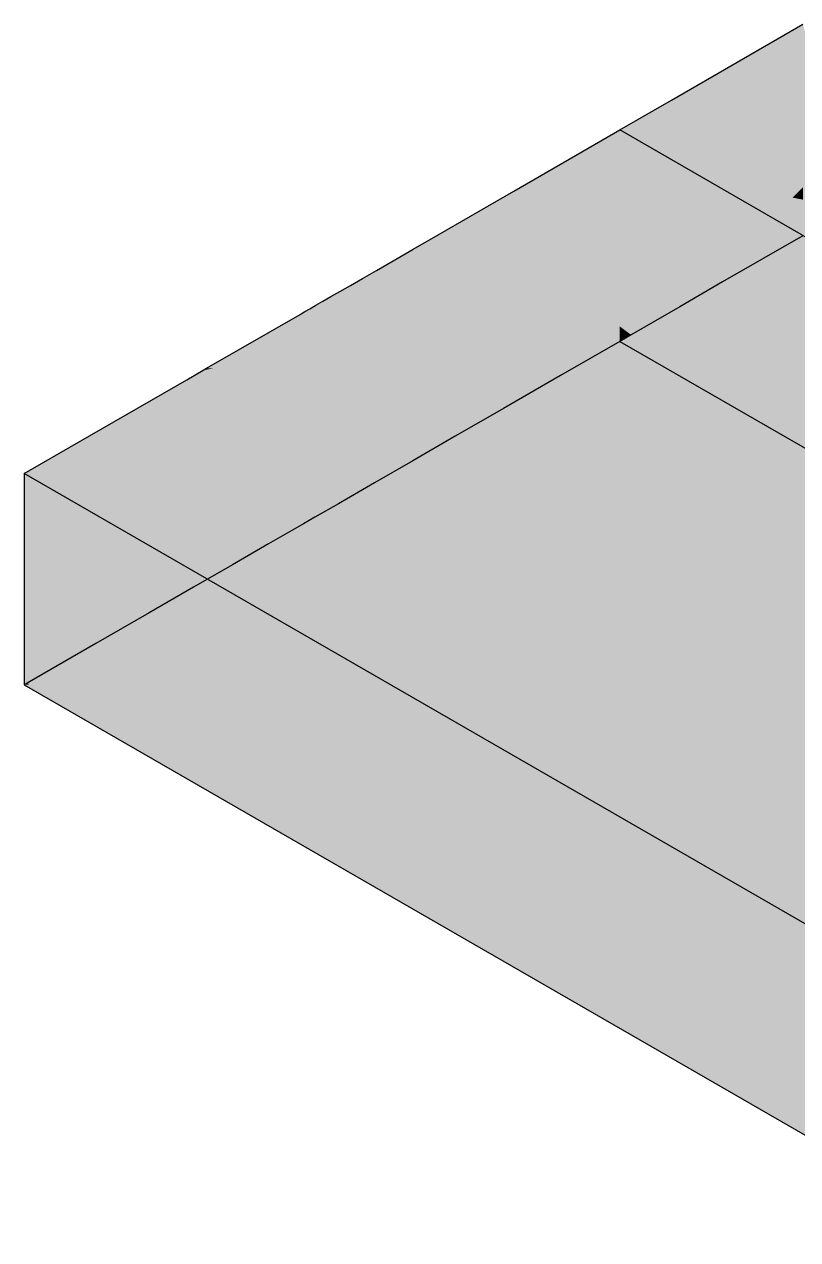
# Model space of a CAD drawing. Extents: x 0 to 297, y 0 to 210.
# Drawn here: x 195.61 to 219.49, y 142.01 to 179.56 of the extents above; entities that cross this region are included whole.
import ezdxf

# ---------------------------------------------------------------- set-up
doc = ezdxf.new("R2010")
doc.units = 0
doc.layers.add('SOMBRA', color=8, linetype='CONTINUOUS')
doc.layers.add('VISIBLE', color=7, linetype='CONTINUOUS')

msp = doc.modelspace()

# ---------------------------------------------------------------- linework, layer by layer
at = {"layer": 'SOMBRA', "color": 253}
for points in [[(218.0306, 177.2414), (215.5946, 177.2221), (219.6508, 179.5639)], [(218.0306, 177.2414), (219.6508, 179.5639), (219.6508, 178.2994)], [(218.0306, 177.2414), (219.6508, 178.2994), (219.6508, 177.2542)], [(218.0306, 177.2414), (214.7482, 175.0979), (213.9939, 175.2444)], [(218.0306, 177.2414), (213.9939, 176.298), (215.5946, 177.2221)], [(218.0306, 177.2414), (213.9939, 175.2444), (213.9939, 176.298)], [(214.7482, 175.0979), (219.6508, 177.2542), (219.6508, 176.4932)], [(214.7482, 175.0979), (218.0306, 177.2414), (219.6508, 177.2542)], [(212.6284, 175.5096), (213.9939, 176.298), (213.9939, 175.2444)], [(214.7482, 175.0979), (219.6508, 176.4932), (218.0069, 175.1665)], [(219.6508, 176.4932), (219.6508, 175.8625), (218.0069, 175.1665)], [(217.3064, 174.6011), (219.6508, 175.8625), (219.6508, 174.5235)], [(217.3064, 174.6011), (218.0069, 175.1665), (219.6508, 175.8625)], [(210.721, 174.4084), (212.6284, 175.5096), (213.9939, 175.2444)], [(210.721, 174.4084), (213.9939, 175.2444), (213.9939, 174.6053)], [(214.7482, 175.0979), (213.9939, 174.6053), (213.9939, 175.2444)], [(213.9939, 174.6053), (214.7482, 175.0979), (216.8712, 174.6857)], [(214.7482, 175.0979), (218.0069, 175.1665), (216.8712, 174.6857)], [(217.3064, 174.6011), (216.8712, 174.6857), (218.0069, 175.1665)], [(217.3064, 174.6011), (213.9939, 173.4674), (216.8712, 174.6857)], [(213.9939, 174.6053), (216.8712, 174.6857), (213.9939, 173.4674)], [(209.3839, 173.6363), (210.721, 174.4084), (212.5039, 173.6323)], [(210.721, 174.4084), (213.9939, 174.6053), (212.5039, 173.6323)], [(212.5039, 173.6323), (213.9939, 174.6053), (213.9939, 173.4674)], [(217.3064, 174.6011), (214.8438, 172.6137), (213.9939, 172.9837)], [(217.3064, 174.6011), (213.9939, 172.9837), (213.9939, 173.4674)], [(214.8438, 172.6137), (217.3064, 174.6011), (219.3262, 174.2089)], [(217.3064, 174.6011), (219.6508, 174.5235), (219.3262, 174.2089)], [(219.3262, 174.2089), (219.6508, 174.5235), (219.6508, 174.1459)], [(214.8438, 172.6137), (219.3262, 174.2089), (216.8014, 171.7616)], [(216.8014, 171.7616), (219.3262, 174.2089), (219.6508, 174.1459)], [(216.8014, 171.7616), (219.6508, 174.1459), (219.6508, 173.032)], [(208.3888, 173.0619), (209.3839, 173.6363), (210.8501, 172.5523)], [(209.3839, 173.6363), (212.5039, 173.6323), (210.8501, 172.5523)], [(210.8501, 172.5523), (212.5039, 173.6323), (213.4305, 173.2289)], [(212.5039, 173.6323), (213.9939, 173.4674), (213.4305, 173.2289)], [(210.8501, 172.5523), (213.4305, 173.2289), (211.2078, 172.2878)], [(211.2078, 172.2878), (213.4305, 173.2289), (213.9939, 172.9837)], [(213.4305, 173.2289), (213.9939, 173.4674), (213.9939, 172.9837)], [(207.6153, 172.6153), (208.3888, 173.0619), (209.5624, 171.7114)], [(208.3888, 173.0619), (210.8501, 172.5523), (209.5624, 171.7114)], [(211.2078, 172.2878), (213.9939, 172.9837), (213.9939, 171.9279)], [(214.8438, 172.6137), (213.9939, 171.9279), (213.9939, 172.9837)], [(216.8014, 171.7616), (219.6508, 173.032), (217.1714, 171.6005)], [(206.9934, 172.2562), (207.6153, 172.6153), (208.4603, 171.1246)], [(207.6153, 172.6153), (209.5624, 171.7114), (209.0388, 171.3695)], [(207.6153, 172.6153), (209.0388, 171.3695), (208.4603, 171.1246)], [(209.5624, 171.7114), (210.8501, 172.5523), (211.2078, 172.2878)], [(213.9939, 170.228), (214.8438, 172.6137), (216.8014, 171.7616)], [(213.9939, 170.228), (213.9939, 171.9279), (214.8438, 172.6137)], [(206.4802, 171.9599), (206.9934, 172.2562), (207.5331, 170.732)], [(206.9934, 172.2562), (208.4603, 171.1246), (207.5331, 170.732)], [(209.5624, 171.7114), (211.2078, 172.2878), (209.6387, 171.6235)], [(209.6387, 171.6235), (211.2078, 172.2878), (212.8946, 171.0407)], [(211.2078, 172.2878), (213.9939, 171.9279), (212.8946, 171.0407)], [(205.6768, 171.4961), (206.0476, 171.7101), (206.1396, 170.142)], [(206.0476, 171.7101), (206.4802, 171.9599), (206.7763, 170.4116)], [(206.0476, 171.7101), (206.7763, 170.4116), (206.1396, 170.142)], [(206.4802, 171.9599), (207.5331, 170.732), (206.7763, 170.4116)], [(209.5624, 171.7114), (209.6387, 171.6235), (209.0388, 171.3695)], [(212.8946, 171.0407), (213.9939, 171.9279), (213.9939, 170.228)], [(213.9939, 170.228), (216.8014, 171.7616), (215.8456, 170.8351)], [(216.8014, 171.7616), (217.1714, 171.6005), (215.8456, 170.8351)], [(205.0732, 171.1476), (205.355, 171.3103), (205.1032, 169.7032)], [(205.355, 171.3103), (205.5896, 169.9091), (205.1032, 169.7032)], [(205.355, 171.3103), (205.6768, 171.4961), (205.5896, 169.9091)], [(205.6768, 171.4961), (206.1396, 170.142), (205.5896, 169.9091)], [(208.4603, 171.1246), (209.0388, 171.3695), (208.5152, 171.0276)], [(208.5152, 171.0276), (209.6387, 171.6235), (211.2785, 169.7365)], [(208.5152, 171.0276), (209.0388, 171.3695), (209.6387, 171.6235)], [(209.6387, 171.6235), (212.8946, 171.0407), (211.2785, 169.7365)], [(204.8256, 171.0047), (204.6634, 169.517), (204.257, 169.3449)], [(204.609, 170.8796), (204.8256, 171.0047), (204.257, 169.3449)], [(205.0732, 171.1476), (205.1032, 169.7032), (204.6634, 169.517)], [(204.8256, 171.0047), (205.0732, 171.1476), (204.6634, 169.517)], [(207.5331, 170.732), (208.4603, 171.1246), (208.5152, 171.0276)], [(207.5331, 170.732), (208.5152, 171.0276), (207.6326, 170.4512)], [(207.6326, 170.4512), (208.5152, 171.0276), (209.8847, 168.6116)], [(208.5152, 171.0276), (211.2785, 169.7365), (209.8847, 168.6116)], [(211.2785, 169.7365), (212.8946, 171.0407), (213.9939, 170.228)], [(202.2649, 169.1494), (201.2367, 168.9326), (204.1237, 170.5994)], [(202.2649, 169.1494), (204.1237, 170.5994), (203.8979, 170.3405)], [(204.1237, 170.5994), (202.7395, 168.7024), (202.3115, 168.5212)], [(204.1623, 170.6217), (203.1275, 168.8667), (202.7395, 168.7024)], [(204.1237, 170.5994), (204.1623, 170.6217), (202.7395, 168.7024)], [(204.2706, 170.6842), (203.5002, 169.0245), (203.1275, 168.8667)], [(204.1623, 170.6217), (204.2706, 170.6842), (203.1275, 168.8667)], [(204.4229, 170.7722), (203.8728, 169.1823), (203.5002, 169.0245)], [(204.2706, 170.6842), (204.4229, 170.7722), (203.5002, 169.0245)], [(204.609, 170.8796), (204.257, 169.3449), (203.8728, 169.1823)], [(204.4229, 170.7722), (204.609, 170.8796), (203.8728, 169.1823)], [(206.7763, 170.4116), (207.5331, 170.732), (207.6326, 170.4512)], [(213.9939, 170.228), (215.8456, 170.8351), (214.3448, 169.9686)], [(203.8979, 170.3405), (202.3115, 168.5212), (201.7958, 168.3029)], [(202.2649, 169.1494), (203.8979, 170.3405), (203.5038, 169.9584)], [(205.5896, 169.9091), (206.1396, 170.142), (206.1772, 169.5008)], [(206.1396, 170.142), (206.7763, 170.4116), (206.8647, 169.9497)], [(206.1396, 170.142), (206.8647, 169.9497), (206.1772, 169.5008)], [(206.7763, 170.4116), (207.6326, 170.4512), (206.8647, 169.9497)], [(206.8647, 169.9497), (207.6326, 170.4512), (208.6397, 167.6068)], [(207.6326, 170.4512), (209.8847, 168.6116), (208.6397, 167.6068)], [(211.2785, 169.7365), (213.9939, 170.228), (213.9939, 169.766)], [(213.9939, 170.228), (214.3448, 169.9686), (213.9939, 169.766)], [(203.5038, 169.9584), (201.7958, 168.3029), (201.0734, 167.997)], [(202.2649, 169.1494), (203.5038, 169.9584), (203.0955, 169.629)], [(205.1032, 169.7032), (205.5896, 169.9091), (205.5444, 169.0875)], [(205.5896, 169.9091), (206.1772, 169.5008), (205.5444, 169.0875)], [(206.1772, 169.5008), (206.8647, 169.9497), (207.4903, 166.6792)], [(206.8647, 169.9497), (208.6397, 167.6068), (207.4903, 166.6792)], [(211.2785, 169.7365), (213.9939, 169.766), (212.1686, 168.7122)], [(203.0955, 169.629), (201.0734, 167.997), (199.7173, 167.4229)], [(202.2649, 169.1494), (203.0955, 169.629), (202.6802, 169.3577)], [(204.257, 169.3449), (204.6634, 169.517), (204.3613, 168.3149)], [(204.6634, 169.517), (204.9454, 168.6964), (204.3613, 168.3149)], [(204.6634, 169.517), (205.1032, 169.7032), (204.9454, 168.6964)], [(205.1032, 169.7032), (205.5444, 169.0875), (204.9454, 168.6964)], [(205.5444, 169.0875), (206.1772, 169.5008), (206.3947, 165.795)], [(206.1772, 169.5008), (207.4903, 166.6792), (206.3947, 165.795)], [(209.8847, 168.6116), (211.2785, 169.7365), (212.1686, 168.7122)], [(197.286, 166.6516), (202.6802, 169.3577), (199.7173, 167.4229)], [(202.2649, 169.1494), (197.286, 166.6516), (200.6243, 168.579)], [(202.2649, 169.1494), (201.4625, 168.9344), (201.2367, 168.9326)], [(202.2649, 169.1494), (201.8566, 169.0075), (201.4625, 168.9344)], [(203.5002, 169.0245), (203.1549, 167.5271), (202.4753, 167.0833)], [(203.1275, 168.8667), (203.5002, 169.0245), (202.4753, 167.0833)], [(203.8728, 169.1823), (203.7724, 167.9303), (203.1549, 167.5271)], [(203.5002, 169.0245), (203.8728, 169.1823), (203.1549, 167.5271)], [(204.257, 169.3449), (204.3613, 168.3149), (203.7724, 167.9303)], [(203.8728, 169.1823), (204.257, 169.3449), (203.7724, 167.9303)], [(204.9454, 168.6964), (205.5444, 169.0875), (205.3156, 164.9242)], [(205.5444, 169.0875), (206.3947, 165.795), (205.3156, 164.9242)], [(201.8566, 169.0075), (200.6243, 168.579), (201.1345, 168.8736)], [(202.7395, 168.7024), (201.6787, 166.5631), (200.6606, 165.8982)], [(202.3115, 168.5212), (202.7395, 168.7024), (200.6606, 165.8982)], [(201.4625, 168.9344), (201.1345, 168.8736), (201.2367, 168.9326)], [(203.1275, 168.8667), (202.4753, 167.0833), (201.6787, 166.5631)], [(202.7395, 168.7024), (203.1275, 168.8667), (201.6787, 166.5631)], [(204.9454, 168.6964), (204.5815, 164.3317), (204.2297, 164.1286)], [(204.3613, 168.3149), (204.9454, 168.6964), (204.2297, 164.1286)], [(204.9454, 168.6964), (205.3156, 164.9242), (204.5815, 164.3317)], [(209.8847, 168.6116), (212.1686, 168.7122), (210.4049, 167.6939)], [(201.0734, 167.997), (201.7958, 168.3029), (196.537, 163.2054)], [(201.7958, 168.3029), (199.1827, 164.9331), (196.537, 163.2054)], [(202.3115, 168.5212), (200.6606, 165.8982), (199.1827, 164.9331)], [(201.7958, 168.3029), (202.3115, 168.5212), (199.1827, 164.9331)], [(204.3613, 168.3149), (204.2297, 164.1286), (203.1529, 163.507)], [(203.7724, 167.9303), (204.3613, 168.3149), (203.1529, 163.507)], [(208.6397, 167.6068), (209.8847, 168.6116), (210.4049, 167.6939)], [(199.7173, 167.4229), (201.0734, 167.997), (195.6091, 163.5872)], [(201.0734, 167.997), (196.537, 163.2054), (195.6091, 162.5995)], [(201.0734, 167.997), (195.6091, 162.5995), (195.6091, 163.5872)], [(203.7724, 167.9303), (203.1529, 163.507), (202.036, 162.8621)], [(203.1549, 167.5271), (203.7724, 167.9303), (202.036, 162.8621)], [(203.1549, 167.5271), (202.036, 162.8621), (200.8293, 162.1654)], [(202.4753, 167.0833), (203.1549, 167.5271), (200.8293, 162.1654)], [(207.4903, 166.6792), (208.6397, 167.6068), (208.9137, 166.8329)], [(208.6397, 167.6068), (210.4049, 167.6939), (208.9137, 166.8329)], [(199.7173, 167.4229), (195.6091, 163.5872), (195.6091, 164.7401)], [(197.286, 166.6516), (199.7173, 167.4229), (195.6091, 165.6835)], [(199.7173, 167.4229), (195.6091, 164.7401), (195.6091, 165.6835)], [(202.4753, 167.0833), (200.8293, 162.1654), (199.462, 161.376)], [(201.6787, 166.5631), (202.4753, 167.0833), (199.462, 161.376)], [(207.4903, 166.6792), (208.9137, 166.8329), (207.6054, 166.0776)], [(201.6787, 166.5631), (199.462, 161.376), (197.8202, 160.4281)], [(200.6606, 165.8982), (201.6787, 166.5631), (197.8202, 160.4281)], [(206.3947, 165.795), (207.4903, 166.6792), (207.6054, 166.0776)], [(206.3947, 165.795), (207.6054, 166.0776), (206.4183, 165.3922)], [(200.6606, 165.8982), (197.8202, 160.4281), (195.6962, 159.2018)], [(199.1827, 164.9331), (200.6606, 165.8982), (195.6962, 159.2018)], [(205.3156, 164.9242), (206.3947, 165.795), (206.4183, 165.3922)], [(205.3156, 164.9242), (206.4183, 165.3922), (205.306, 164.75)], [(199.1827, 164.9331), (195.6962, 159.2018), (195.6091, 159.1515)], [(199.1827, 164.9331), (195.6091, 159.1515), (195.6091, 160.835)], [(196.537, 163.2054), (199.1827, 164.9331), (195.6091, 160.835)], [(205.3156, 164.9242), (205.306, 164.75), (204.5815, 164.3317)], [(196.537, 163.2054), (195.6091, 160.835), (195.6091, 162.306)], [(196.537, 163.2054), (195.6091, 162.306), (195.6091, 162.5995)]]:
    msp.add_solid(points, dxfattribs=at)
at = {"layer": 'SOMBRA', "color": 254}
for points in [[(221.2515, 173.9561), (219.6508, 179.5639), (215.5946, 177.2221)], [(219.6508, 173.032), (215.5946, 177.2221), (213.9939, 176.298)], [(219.6508, 173.032), (221.2515, 173.9561), (215.5946, 177.2221)], [(232.1072, 164.2635), (213.9939, 176.298), (212.6284, 175.5096)], [(232.1072, 164.2635), (232.4258, 165.6563), (213.9939, 176.298)], [(231.6621, 162.318), (212.6284, 175.5096), (210.721, 174.4084)], [(231.6621, 162.318), (232.1072, 164.2635), (212.6284, 175.5096)], [(231.3501, 160.9541), (210.721, 174.4084), (209.3839, 173.6363)], [(231.3501, 160.9541), (231.6621, 162.318), (210.721, 174.4084)], [(231.118, 159.9392), (209.3839, 173.6363), (208.3888, 173.0619)], [(231.118, 159.9392), (231.3501, 160.9541), (209.3839, 173.6363)], [(230.9375, 159.1502), (208.3888, 173.0619), (207.6153, 172.6153)], [(230.9375, 159.1502), (231.118, 159.9392), (208.3888, 173.0619)], [(230.7924, 158.5159), (207.6153, 172.6153), (206.9934, 172.2562)], [(230.7924, 158.5159), (230.9375, 159.1502), (207.6153, 172.6153)], [(230.6726, 157.9924), (206.9934, 172.2562), (206.4802, 171.9599)], [(230.6726, 157.9924), (230.7924, 158.5159), (206.9934, 172.2562)], [(230.4852, 157.173), (206.0476, 171.7101), (205.6768, 171.4961)], [(230.5717, 157.5511), (206.4802, 171.9599), (206.0476, 171.7101)], [(230.4852, 157.173), (230.5717, 157.5511), (206.0476, 171.7101)], [(230.5717, 157.5511), (230.6726, 157.9924), (206.4802, 171.9599)], [(230.3443, 156.5573), (205.355, 171.3103), (205.0732, 171.1476)], [(230.4101, 156.8447), (205.6768, 171.4961), (205.355, 171.3103)], [(230.3443, 156.5573), (230.4101, 156.8447), (205.355, 171.3103)], [(230.4101, 156.8447), (230.4852, 157.173), (205.6768, 171.4961)], [(230.236, 156.0839), (204.8256, 171.0047), (204.609, 170.8796)], [(230.2866, 156.3048), (205.0732, 171.1476), (204.8256, 171.0047)], [(230.236, 156.0839), (230.2866, 156.3048), (204.8256, 171.0047)], [(230.2866, 156.3048), (230.3443, 156.5573), (205.0732, 171.1476)], [(229.4491, 152.6442), (204.1237, 170.5994), (201.2367, 168.9326)], [(230.1228, 155.5888), (204.1623, 170.6217), (204.1237, 170.5994)], [(229.4491, 152.6442), (230.1228, 155.5888), (204.1237, 170.5994)], [(230.1318, 155.6282), (204.2706, 170.6842), (204.1623, 170.6217)], [(230.1228, 155.5888), (230.1318, 155.6282), (204.1623, 170.6217)], [(230.1571, 155.7387), (204.4229, 170.7722), (204.2706, 170.6842)], [(230.1318, 155.6282), (230.1571, 155.7387), (204.2706, 170.6842)], [(230.1926, 155.894), (204.609, 170.8796), (204.4229, 170.7722)], [(230.1571, 155.7387), (230.1926, 155.894), (204.4229, 170.7722)], [(230.1926, 155.894), (230.236, 156.0839), (204.609, 170.8796)], [(229.3062, 152.0195), (201.1345, 168.8736), (200.6243, 168.579)], [(229.4253, 152.5399), (201.2367, 168.9326), (201.1345, 168.8736)], [(229.3062, 152.0195), (229.4253, 152.5399), (201.1345, 168.8736)], [(229.4253, 152.5399), (229.4491, 152.6442), (201.2367, 168.9326)], [(229.3062, 152.0195), (200.6243, 168.579), (197.286, 166.6516)], [(197.286, 166.6516), (195.6091, 165.6835), (225.3076, 148.5371)], [(229.3062, 152.0195), (197.286, 166.6516), (226.9845, 149.5052)], [(197.286, 166.6516), (225.3076, 148.5371), (226.9845, 149.5052)]]:
    msp.add_solid(points, dxfattribs=at)
at = {"layer": 'SOMBRA', "color": 252}
for points in [[(225.3076, 169.766), (217.1714, 171.6005), (219.6508, 173.032)], [(222.8283, 168.3345), (215.8456, 170.8351), (217.1714, 171.6005)], [(225.3076, 169.766), (222.8283, 168.3345), (217.1714, 171.6005)], [(221.5025, 167.5691), (214.3448, 169.9686), (215.8456, 170.8351)], [(222.8283, 168.3345), (221.5025, 167.5691), (215.8456, 170.8351)], [(228.0889, 161.6282), (212.1686, 168.7122), (213.9939, 169.766)], [(220.0016, 166.7026), (213.9939, 169.766), (214.3448, 169.9686)], [(220.0016, 166.7026), (219.6508, 166.5), (213.9939, 169.766)], [(221.5025, 167.5691), (220.0016, 166.7026), (214.3448, 169.9686)], [(224.8642, 161.3823), (210.4049, 167.6939), (212.1686, 168.7122)], [(228.0889, 161.6282), (224.8642, 161.3823), (212.1686, 168.7122)], [(221.7484, 161.1447), (208.9137, 166.8329), (210.4049, 167.6939)], [(224.8642, 161.3823), (221.7484, 161.1447), (210.4049, 167.6939)], [(219.1139, 160.9439), (207.6054, 166.0776), (208.9137, 166.8329)], [(221.7484, 161.1447), (219.1139, 160.9439), (208.9137, 166.8329)], [(216.8025, 160.7676), (206.4183, 165.3922), (207.6054, 166.0776)], [(219.1139, 160.9439), (216.8025, 160.7676), (207.6054, 166.0776)], [(200.307, 162.0278), (195.6091, 165.6835), (195.6091, 164.7401)], [(225.3076, 147.5937), (195.6091, 165.6835), (200.307, 162.0278)], [(225.3076, 147.5937), (225.3076, 148.5371), (195.6091, 165.6835)], [(214.7054, 160.6077), (205.306, 164.75), (206.4183, 165.3922)], [(216.8025, 160.7676), (214.7054, 160.6077), (206.4183, 165.3922)], [(206.0481, 157.5603), (195.6091, 164.7401), (195.6091, 163.5872)], [(206.0481, 157.5603), (200.307, 162.0278), (195.6091, 164.7401)], [(212.7403, 160.4578), (204.5815, 164.3317), (205.306, 164.75)], [(214.7054, 160.6077), (212.7403, 160.4578), (205.306, 164.75)], [(211.4602, 160.3602), (204.2297, 164.1286), (204.5815, 164.3317)], [(212.7403, 160.4578), (211.4602, 160.3602), (204.5815, 164.3317)], [(210.8389, 160.3129), (203.1529, 163.507), (204.2297, 164.1286)], [(211.4602, 160.3602), (210.8389, 160.3129), (204.2297, 164.1286)], [(210.9665, 153.7329), (195.6091, 163.5872), (195.6091, 162.5995)], [(210.9665, 153.7329), (206.0481, 157.5603), (195.6091, 163.5872)], [(208.9365, 160.1678), (202.036, 162.8621), (203.1529, 163.507)], [(210.8389, 160.3129), (208.9365, 160.1678), (203.1529, 163.507)], [(206.9632, 160.0173), (200.8293, 162.1654), (202.036, 162.8621)], [(208.9365, 160.1678), (206.9632, 160.0173), (202.036, 162.8621)], [(212.4278, 152.5957), (195.6091, 162.5995), (195.6091, 162.306)], [(212.4278, 152.5957), (210.9665, 153.7329), (195.6091, 162.5995)], [(219.7529, 146.8956), (195.6091, 162.306), (195.6091, 160.835)], [(219.7529, 146.8956), (212.4278, 152.5957), (195.6091, 162.306)], [(204.8313, 159.8548), (199.462, 161.376), (200.8293, 162.1654)], [(225.3076, 146.4408), (200.307, 162.0278), (206.0481, 157.5603)], [(225.3076, 146.4408), (225.3076, 147.5937), (200.307, 162.0278)], [(206.9632, 160.0173), (204.8313, 159.8548), (200.8293, 162.1654)], [(202.4159, 159.6706), (197.8202, 160.4281), (199.462, 161.376)], [(204.8313, 159.8548), (202.4159, 159.6706), (199.462, 161.376)], [(240.1034, 150.5475), (219.1139, 160.9439), (221.7484, 161.1447)], [(225.3076, 142.5731), (195.6091, 160.835), (195.6091, 159.1515)], [(225.3076, 142.5731), (219.7529, 146.8956), (195.6091, 160.835)], [(237.3039, 148.9312), (214.7054, 160.6077), (216.8025, 160.7676)], [(238.6122, 149.6865), (216.8025, 160.7676), (219.1139, 160.9439)], [(238.6122, 149.6865), (237.3039, 148.9312), (216.8025, 160.7676)], [(240.1034, 150.5475), (238.6122, 149.6865), (219.1139, 160.9439)], [(199.5154, 159.4494), (195.6962, 159.2018), (197.8202, 160.4281)], [(202.4159, 159.6706), (199.5154, 159.4494), (197.8202, 160.4281)], [(235.0045, 147.6036), (211.4602, 160.3602), (212.7403, 160.4578)], [(236.1168, 148.2458), (212.7403, 160.4578), (214.7054, 160.6077)], [(236.1168, 148.2458), (235.0045, 147.6036), (212.7403, 160.4578)], [(237.3039, 148.9312), (236.1168, 148.2458), (214.7054, 160.6077)], [(231.7345, 145.7156), (204.8313, 159.8548), (206.9632, 160.0173)], [(232.8514, 146.3605), (206.9632, 160.0173), (208.9365, 160.1678)], [(232.8514, 146.3605), (231.7345, 145.7156), (206.9632, 160.0173)], [(233.9282, 146.9822), (208.9365, 160.1678), (210.8389, 160.3129)], [(233.9282, 146.9822), (232.8514, 146.3605), (208.9365, 160.1678)], [(234.2799, 147.1853), (210.8389, 160.3129), (211.4602, 160.3602)], [(234.2799, 147.1853), (233.9282, 146.9822), (210.8389, 160.3129)], [(235.0045, 147.6036), (234.2799, 147.1853), (211.4602, 160.3602)], [(229.1605, 144.2296), (199.5154, 159.4494), (202.4159, 159.6706)], [(230.5277, 145.0189), (202.4159, 159.6706), (204.8313, 159.8548)], [(230.5277, 145.0189), (229.1605, 144.2296), (202.4159, 159.6706)], [(231.7345, 145.7156), (230.5277, 145.0189), (204.8313, 159.8548)], [(199.5154, 159.4494), (195.763, 159.1633), (195.6962, 159.2018)], [(227.5187, 143.2817), (195.763, 159.1633), (199.5154, 159.4494)], [(229.1605, 144.2296), (227.5187, 143.2817), (199.5154, 159.4494)], [(195.763, 159.1633), (195.6091, 159.1515), (195.6962, 159.2018)], [(225.3947, 142.0554), (195.6091, 159.1515), (195.763, 159.1633)], [(225.3947, 142.0554), (225.3076, 142.0051), (195.6091, 159.1515)], [(225.3076, 142.5731), (195.6091, 159.1515), (225.3076, 142.0051)], [(227.5187, 143.2817), (225.3947, 142.0554), (195.763, 159.1633)], [(225.3076, 145.453), (206.0481, 157.5603), (210.9665, 153.7329)], [(225.3076, 145.453), (225.3076, 146.4408), (206.0481, 157.5603)], [(225.3076, 145.1596), (210.9665, 153.7329), (212.4278, 152.5957)], [(225.3076, 145.1596), (225.3076, 145.453), (210.9665, 153.7329)], [(225.3076, 143.6886), (212.4278, 152.5957), (219.7529, 146.8956)], [(225.3076, 143.6886), (225.3076, 145.1596), (212.4278, 152.5957)]]:
    msp.add_solid(points, dxfattribs=at)
at = {"layer": 'VISIBLE'}
for p, q in [((215.5946, 177.2221), (219.6508, 179.5639)), ((213.9939, 176.298), (215.5946, 177.2221)), ((212.6284, 175.5096), (213.9939, 176.298)), ((232.4258, 165.6563), (213.9939, 176.298)), ((210.721, 174.4084), (212.6284, 175.5096)), ((209.3839, 173.6363), (210.721, 174.4084)), ((208.3888, 173.0619), (209.3839, 173.6363)), ((207.6153, 172.6153), (208.3888, 173.0619)), ((219.6508, 173.032), (217.1714, 171.6005)), ((206.9934, 172.2562), (207.6153, 172.6153)), ((206.4802, 171.9599), (206.9934, 172.2562)), ((205.6768, 171.4961), (206.0476, 171.7101)), ((206.0476, 171.7101), (206.4802, 171.9599)), ((205.0732, 171.1476), (205.355, 171.3103)), ((205.355, 171.3103), (205.6768, 171.4961)), ((217.1714, 171.6005), (215.8456, 170.8351)), ((204.609, 170.8796), (204.8256, 171.0047)), ((204.8256, 171.0047), (205.0732, 171.1476)), ((201.2367, 168.9326), (204.1237, 170.5994)), ((204.1237, 170.5994), (204.1623, 170.6217)), ((204.1623, 170.6217), (204.2706, 170.6842)), ((204.2706, 170.6842), (204.4229, 170.7722)), ((204.4229, 170.7722), (204.609, 170.8796)), ((215.8456, 170.8351), (214.3448, 169.9686)), ((213.9939, 169.766), (212.1686, 168.7122)), ((214.3448, 169.9686), (213.9939, 169.766)), ((213.9939, 169.766), (228.0889, 161.6282)), ((200.6243, 168.579), (201.1345, 168.8736)), ((201.1345, 168.8736), (201.2367, 168.9326)), ((212.1686, 168.7122), (210.4049, 167.6939)), ((197.286, 166.6516), (200.6243, 168.579)), ((210.4049, 167.6939), (208.9137, 166.8329)), ((208.9137, 166.8329), (207.6054, 166.0776)), ((195.6091, 165.6835), (197.286, 166.6516)), ((207.6054, 166.0776), (206.4183, 165.3922)), ((225.3076, 148.5371), (195.6091, 165.6835)), ((195.6091, 165.6835), (195.6091, 164.7401)), ((206.4183, 165.3922), (205.306, 164.75)), ((195.6091, 164.7401), (195.6091, 163.5872)), ((205.306, 164.75), (204.5815, 164.3317)), ((204.5815, 164.3317), (204.2297, 164.1286)), ((204.2297, 164.1286), (203.1529, 163.507)), ((195.6091, 163.5872), (195.6091, 162.5995)), ((203.1529, 163.507), (202.036, 162.8621)), ((202.036, 162.8621), (200.8293, 162.1654)), ((195.6091, 162.5995), (195.6091, 162.306)), ((195.6091, 162.306), (195.6091, 160.835)), ((200.8293, 162.1654), (199.462, 161.376)), ((199.462, 161.376), (197.8202, 160.4281)), ((195.6091, 160.835), (195.6091, 159.1515)), ((197.8202, 160.4281), (195.6962, 159.2018)), ((195.6962, 159.2018), (195.6091, 159.1515)), ((195.6091, 159.1515), (225.3076, 142.0051))]:
    msp.add_line(p, q, dxfattribs=at)

doc.saveas('drawing.dxf')
